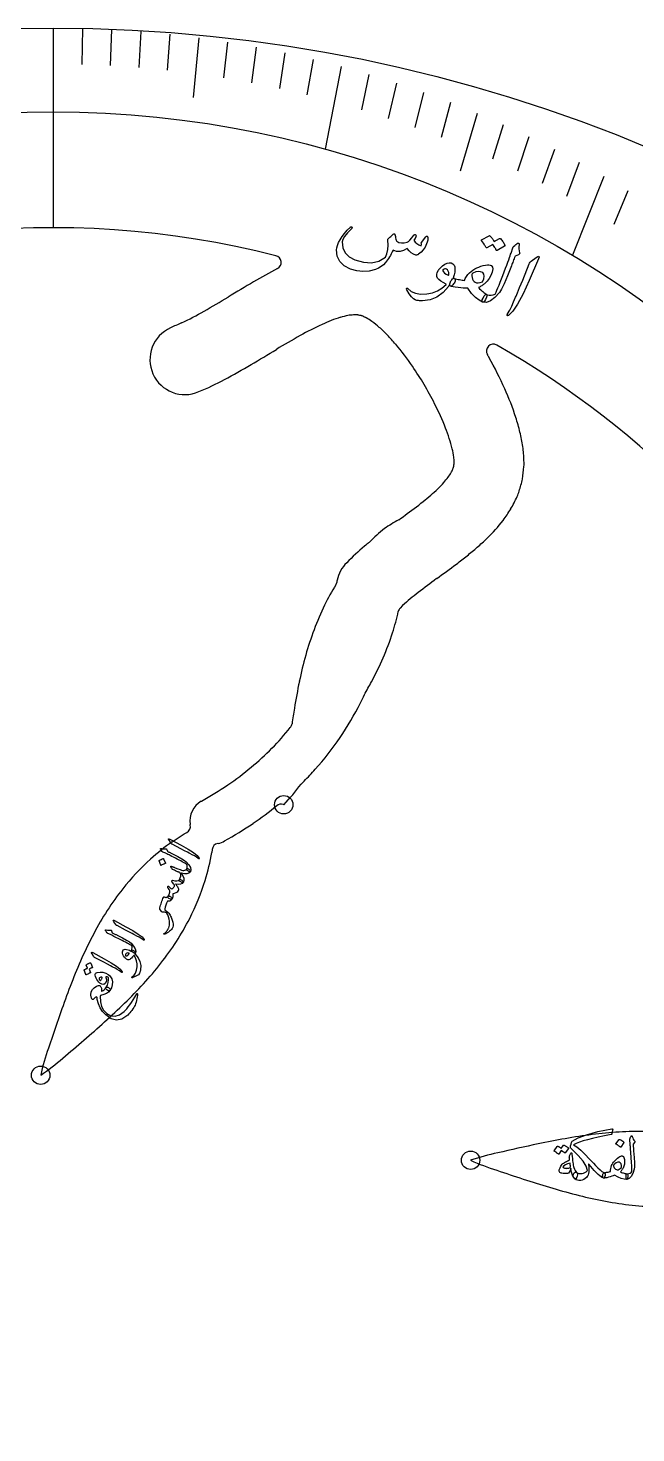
# Model space of a CAD drawing. Header units: millimetres. Extents: x -56 to 56, y -56 to 56.
# Drawn here: x -0.9 to 21.2, y 4.7 to 55.8 of the extents above; entities that cross this region are included whole.
import ezdxf

# ---------------------------------------------------------------- set-up
doc = ezdxf.new("R2010")
doc.units = ezdxf.units.MM
for name, color, linetype in [('CUT_INNER', 6, 'Continuous'), ('CUT_OUTER', 1, 'Continuous'), ('ENGRAVE', 7, 'Continuous'), ('ENGRAVE_FINE', 8, 'Continuous'), ('TEXT', 5, 'Continuous')]:
    doc.layers.add(name, color=color, linetype=linetype)

msp = doc.modelspace()

# ---------------------------------------------------------------- linework, layer by layer
at = {"layer": 'CUT_INNER'}
for points in [[(12.563, 37.932), (12.57, 37.935)], [(11.48, 37.104), (11.501, 37.123)], [(12.702, 34.811), (12.614, 34.724)], [(8.617, 30.38), (8.634, 30.403)], [(9.123, 28.434), (9.032, 28.347), (9.009, 28.322)], [(5.38, 27.701), (5.385, 27.704)], [(8.381, 27.576), (8.372, 27.579), (8.367, 27.581)], [(4.326, 26.231), (4.757, 26.515), (4.765, 26.52), (4.858, 26.572)], [(4.983, 26.837), (4.979, 26.86)], [(5.997, 26.167), (5.978, 26.163)], [(5.777, 25.949), (5.763, 25.843)]]:
    msp.add_lwpolyline(points, dxfattribs=at)
for centre, radius, start, end in [((0, 15.947), 32.599, 75.616, 117.2937), ((8.037, 47.282), 0.25, 298.1714, 75.7617), ((0, 0), 53.626, 274.571, 61.4253), ((17.13, 29.841), 19.419, 117.5274, 120.4566), ((49.827, -25.936), 84.073, 120.39717, 121.13348), ((-14.531, 80.598), 40.392, 299.7061, 301.1432), ((-1.045, 56.919), 13.141, 295.7533, 299.7927), ((7.313, 38.608), 6.996, 112.2446, 115.8348), ((14.599, 34.621), 11.475, 114.8549, 119.3432), ((11.904, 40.478), 5.028, 106.8919, 115.0446), ((11.483, 41.535), 3.895, 101.3901, 105.4823), ((11.085, 43.076), 2.308, 94.2309, 99.2545), ((10.947, 45.083), 0.296, 90.1505, 96.2573), ((10.904, 42.745), 2.635, 86.4053, 89.0902), ((11.056, 45.079), 0.295, 80.0846, 87.4356), ((10.815, 43.876), 1.522, 75.6953, 78.9262), ((11.124, 45.064), 0.295, 69.1811, 76.8461), ((10.364, 43.214), 2.294, 64.5069, 67.8755), ((11.231, 45.016), 0.296, 59.9602, 65.8552), ((8.746, 40.911), 5.094, 56.0932, 58.8742), ((9.093, 41.757), 4.202, 48.9091, 53.5918), ((4.785, 43.748), 1.268, 114.2081, 293.8165), ((24.397, 17.085), 31.563, 119.2489, 121.0622), ((7.553, 40.141), 6.433, 44.4107, 48.0308), ((5.716, 38.508), 8.889, 40.7559, 43.6419), ((-77.179, 185.821), 165.388, 300.67282, 301.04432), ((5.013, 38.004), 9.751, 34.3762, 40.2978), ((15.999, 44.063), 0.25, 60.293, 210.6207), ((13.259, 42.399), 2.956, 28.7696, 31.316), ((0.001, 15.946), 32.6, 356.0411, 60.3602), ((-4.763, 63.708), 23.418, 297.9933, 300.6971), ((3.246, 36.769), 11.906, 26.8718, 34.4823), ((3.889, 37.109), 13.715, 24.0276, 29.304), ((0.956, 52.93), 11.216, 292.7693, 298.0391), ((6.841, 38.406), 10.491, 18.0062, 24.1197), ((5.083, 37.677), 9.857, 21.3327, 26.9891), ((8.837, 39.103), 8.377, 13.8943, 17.6917), ((8.757, 39.088), 5.922, 13.8663, 21.5484), ((10.84, 39.648), 6.302, 8.6136, 13.4611), ((11.195, 39.724), 3.403, 8.1881, 13.3018), ((12.524, 39.948), 4.592, 1.6032, 8.0628), ((13.103, 40.259), 1.506, 342.4499, 345.6498), ((14.274, 39.953), 0.295, 346.794, 354.0744), ((12.508, 39.968), 2.069, 1.9092, 6.6882), ((13.034, 40.111), 1.545, 353.023, 355.982), ((14.281, 40.018), 0.295, 357.0465, 3.7776), ((12.388, 40.169), 4.733, 350.774, 356.2821), ((15.785, 39.993), 1.333, 354.3613, 3.5809), ((11.827, 41.375), 3.162, 318.6418, 323.075), ((12.699, 40.669), 2.042, 324.2115, 329.9951), ((12.331, 40.748), 2.403, 332.7396, 336.078), ((14.255, 39.888), 0.296, 337.1813, 343.6145), ((12.287, 40.505), 4.897, 341.762, 347.0856), ((8.705, 44.613), 7.662, 308.2556, 313.5632), ((11.44, 41.73), 3.688, 313.6472, 318.4771), ((15.661, 39.352), 1.333, 334.6148, 343.4265), ((0.107, 55.453), 21.498, 306.1539, 308.3622), ((12.775, 40.633), 4.497, 322.7468, 329.0363), ((13.38, 40.254), 3.783, 329.231, 337.075), ((15.747, 32.144), 6.606, 118.8106, 124.1548), ((11.296, 39.924), 2.362, 302.6412, 309.241), ((11.701, 41.49), 5.871, 313.9263, 322.4299), ((14.979, 33.832), 4.788, 127.8858, 136.5678), ((16.661, 30.572), 8.337, 129.8324, 135.9483), ((14.602, 33.115), 5.066, 128.0473, 130.3675), ((8.472, 44.9), 10.568, 308.4678, 311.0631), ((10.203, 42.974), 7.979, 310.7786, 314.2805), ((11.561, 35.469), 1.267, 134.7356, 167.9263), ((-21.546, 84.494), 60.258, 306.07953, 306.92655), ((5.475, 48.54), 15.282, 306.9238, 308.7773), ((30.176, 13.493), 27.584, 126.0574, 127.8064), ((16.94, 31.382), 7.869, 147.8721, 154.0322), ((10.062, 35.695), 0.25, 329.1717, 351.1006), ((10.954, 35.588), 0.649, 167.0167, 173.9634), ((18.673, 28.296), 8.837, 127.7169, 132.5087), ((18.693, 30.49), 9.835, 153.83, 159.4895), ((12.789, 34.546), 0.25, 134.5381, 166.9264), ((5.253, 36.137), 7.452, 341.923, 348.1143), ((20.28, 29.9), 11.528, 159.5068, 164.3451), ((2.964, 36.829), 9.843, 336.5773, 342.228), ((23.301, 29.056), 14.665, 164.3535, 168.1874), ((1.408, 37.507), 11.54, 331.7319, 336.5601), ((29.071, 27.849), 20.559, 168.1873, 170.9493), ((-150.453, 122.427), 185.531, 330.68094, 330.84514), ((1.245, 36.269), 11.109, 318.1929, 333.2814), ((5.573, 34.112), 6.274, 333.1119, 336.1768), ((27.447, 27.998), 18.933, 170.6208, 172.3423), ((1.068, 36.417), 9.666, 315.4089, 321.3523), ((8.435, 30.554), 0.25, 322.8368, 352.2483), ((0.637, 36.844), 10.272, 309.6717, 315.3979), ((0.015, 37.596), 11.249, 304.2501, 309.6639), ((1.195, 36.297), 11.165, 315.2376, 318.2608), ((-0.88, 38.921), 12.847, 299.1844, 304.2243), ((2.49, 33.176), 8.127, 316.4483, 323.3259), ((5.807, 26.981), 0.837, 120.689, 188.3689), ((8.284, 27.345), 0.25, 70.7781, 128.2917), ((0.816, 36.473), 11.543, 303.9773, 309.312), ((4.737, 26.791), 0.25, 298.9451, 10.7698), ((-0.732, 38.693), 14.25, 299.2357, 304.1481), ((9.243, 19.288), 8.508, 125.3042, 132.1483), ((6.025, 25.918), 0.25, 100.7698, 172.7686), ((5.805, 26.986), 0.842, 283.1814, 300.1678), ((9.497, 19.007), 8.887, 132.1496, 141.6628), ((-2.181, 27.209), 8.061, 342.8083, 350.2457), ((10.238, 18.416), 9.835, 141.6378, 147.2973), ((-2.868, 27.417), 8.779, 333.1103, 342.8371), ((11.664, 17.504), 11.528, 147.3146, 152.1529), ((-3.374, 27.675), 9.347, 327.1337, 333.0999), ((14.439, 16.041), 14.665, 152.1614, 155.9952), ((-4.387, 28.334), 10.555, 321.8447, 327.1134), ((19.824, 13.643), 20.559, 155.9951, 158.7571), ((-6.21, 29.77), 12.876, 317.4898, 321.8318), ((31.31, 9.173), 32.885, 158.749, 160.4907), ((-9.358, 32.658), 17.148, 314.1947, 317.4858), ((60.672, -1.244), 64.04, 160.47942, 161.82969), ((-15.201, 38.664), 25.527, 311.9664, 314.1987), ((-27.733, 52.583), 44.256, 310.6852, 311.9805), ((-45.88, 73.595), 72.019, 309.93273, 310.73535), ((7.833, 15.89), 8.495, 160.4914, 167.3793), ((-5.243, 24.753), 8.486, 304.3327, 311.2187), ((24.371, -16.938), 32.885, 100.0796, 101.8214), ((22.217, -4.802), 20.559, 97.3258, 100.0878), ((21.465, 1.044), 14.665, 93.492, 97.3259), ((21.273, 4.175), 11.528, 88.6452, 93.4835), ((17.904, 6.597), 8.507, 101.8245, 108.703), ((30.741, -47.435), 64.04, 101.81007, 103.16035), ((18.673, 22.387), 8.486, 245.6628, 252.5494), ((39.263, 82.494), 72.019, 251.26338, 252.066), ((30.75, 56.068), 44.256, 252.0158, 253.3111), ((25.378, 38.126), 25.527, 253.2971, 255.5293), ((23.285, 30.012), 17.148, 255.5254, 258.8164), ((22.456, 25.822), 12.876, 258.8204, 263.1624), ((22.177, 23.517), 10.555, 263.1754, 268.444), ((0, 15.945), 39.854, 257.8885, 345.9388)]:
    msp.add_arc(centre, radius, start, end, dxfattribs=at)
at = {"layer": 'CUT_OUTER'}
msp.add_circle((0, 0), 55.8, dxfattribs=at)
at = {"layer": 'ENGRAVE'}
for points in [[(0, 55.8), (0, 48.546)], [(10.467, 54.401), (9.889, 51.4)], [(20.019, 50.407), (18.881, 47.542)]]:
    msp.add_lwpolyline(points, dxfattribs=at)
for centre, radius in [((0, 15.945), 36.808), ((8.381, 27.576), 0.335), ((-0.457, 17.745), 0.335), ((15.175, 14.655), 0.335)]:
    msp.add_circle(centre, radius, dxfattribs=at)
at = {"layer": 'ENGRAVE_FINE'}
for points in [[(1.062, 55.786), (1.038, 54.48)], [(2.124, 55.743), (2.074, 54.438)], [(3.184, 55.673), (3.109, 54.369)], [(4.24, 55.574), (4.141, 54.271)], [(5.293, 55.447), (5.086, 53.279)], [(6.341, 55.292), (6.192, 53.994)], [(7.383, 55.11), (7.21, 53.814)], [(8.419, 54.901), (8.221, 53.608)], [(9.447, 54.664), (9.224, 53.374)], [(11.477, 54.112), (11.205, 52.83)], [(12.477, 53.797), (12.181, 52.519)], [(13.466, 53.456), (13.146, 52.184)], [(14.443, 53.091), (14.099, 51.824)], [(15.408, 52.701), (14.793, 50.598)], [(16.36, 52.288), (15.967, 51.032)], [(17.297, 51.851), (16.88, 50.602)], [(18.22, 51.392), (17.779, 50.149)], [(19.127, 50.91), (18.663, 49.675)], [(20.894, 49.884), (20.383, 48.665)]]:
    msp.add_lwpolyline(points, dxfattribs=at)
at = {"layer": 'TEXT'}
for points in [[(13.544, 48.218), (13.556, 48.23), (13.567, 48.236), (13.579, 48.239), (13.59, 48.236), (13.604, 48.229), (13.613, 48.219), (13.619, 48.207), (13.622, 48.192), (13.624, 48.144), (13.616, 48.088), (13.599, 48.025), (13.572, 47.955), (13.517, 47.844), (13.45, 47.745), (13.371, 47.658), (13.281, 47.582), (13.254, 47.566), (13.228, 47.556), (13.203, 47.551), (13.178, 47.553), (13.097, 47.581), (13.017, 47.63), (12.94, 47.7), (12.863, 47.792), (12.736, 47.712), (12.608, 47.676), (12.482, 47.683), (12.355, 47.733), (12.324, 47.666), (12.292, 47.602), (12.26, 47.541), (12.226, 47.483), (12.192, 47.429), (12.157, 47.377), (12.121, 47.328), (12.084, 47.281), (12.008, 47.2), (11.921, 47.131), (11.825, 47.074), (11.718, 47.03), (11.486, 46.971), (11.258, 46.953), (11.033, 46.975), (10.812, 47.037), (10.579, 47.156), (10.415, 47.312), (10.32, 47.506), (10.294, 47.74), (10.305, 47.818), (10.331, 47.905), (10.372, 48.003), (10.428, 48.11), (10.5, 48.224), (10.586, 48.339), (10.687, 48.455), (10.803, 48.571), (10.811, 48.578), (10.82, 48.582), (10.829, 48.583), (10.839, 48.581), (10.848, 48.577), (10.856, 48.572), (10.861, 48.565), (10.865, 48.557), (10.866, 48.548), (10.864, 48.538), (10.86, 48.529), (10.853, 48.521), (10.703, 48.365), (10.595, 48.232), (10.531, 48.12), (10.508, 48.032), (10.528, 47.814), (10.611, 47.633), (10.757, 47.488), (10.966, 47.377), (11.281, 47.288), (11.571, 47.274), (11.836, 47.334), (12.079, 47.471), (12.129, 47.602), (12.161, 47.749), (12.175, 47.912), (12.17, 48.09), (12.168, 48.108), (12.168, 48.124), (12.173, 48.136), (12.18, 48.146), (12.211, 48.176), (12.241, 48.204), (12.269, 48.23), (12.296, 48.254), (12.321, 48.276), (12.344, 48.294), (12.364, 48.31), (12.383, 48.324), (12.393, 48.329), (12.401, 48.329), (12.409, 48.325), (12.414, 48.316), (12.417, 48.31), (12.42, 48.3), (12.424, 48.288), (12.428, 48.273), (12.433, 48.255), (12.438, 48.233), (12.442, 48.21), (12.447, 48.183), (12.456, 48.131), (12.466, 48.093), (12.477, 48.067), (12.487, 48.054), (12.57, 48.014), (12.661, 47.995), (12.76, 47.997), (12.868, 48.021), (12.914, 48.047), (12.97, 48.097), (13.036, 48.172), (13.11, 48.271), (13.118, 48.281), (13.127, 48.287), (13.137, 48.291), (13.15, 48.293), (13.161, 48.293), (13.171, 48.29), (13.179, 48.285), (13.186, 48.278), (13.191, 48.253), (13.18, 48.213), (13.154, 48.158), (13.113, 48.088), (13.162, 48.021), (13.222, 47.966), (13.292, 47.922), (13.372, 47.89), (13.381, 47.914), (13.386, 47.935), (13.387, 47.952), (13.384, 47.965), (13.38, 47.978), (13.379, 47.99), (13.381, 48), (13.387, 48.009)], [(16.227, 48.155), (16.233, 48.157), (16.24, 48.156), (16.248, 48.153), (16.256, 48.148), (16.283, 48.12), (16.308, 48.092), (16.331, 48.062), (16.352, 48.032), (16.372, 48.002), (16.391, 47.969), (16.408, 47.936), (16.424, 47.901), (16.425, 47.892), (16.424, 47.884), (16.42, 47.877), (16.412, 47.871), (16.135, 47.714), (16.129, 47.713), (16.123, 47.716), (16.116, 47.723), (16.109, 47.735), (16.105, 47.744), (16.097, 47.758), (16.086, 47.776), (16.072, 47.799), (16.054, 47.826), (16.032, 47.858), (16.007, 47.896), (15.979, 47.938), (15.762, 47.814), (15.754, 47.811), (15.746, 47.813), (15.738, 47.821), (15.731, 47.833), (15.725, 47.844), (15.716, 47.861), (15.702, 47.883), (15.685, 47.911), (15.663, 47.945), (15.637, 47.985), (15.606, 48.032), (15.57, 48.084), (15.568, 48.091), (15.568, 48.097), (15.571, 48.101), (15.576, 48.104), (15.85, 48.256), (15.856, 48.258), (15.863, 48.258), (15.871, 48.255), (15.879, 48.249), (15.903, 48.227), (15.925, 48.204), (15.945, 48.18), (15.964, 48.155), (15.981, 48.129), (15.997, 48.103), (16.012, 48.076), (16.025, 48.048)], [(16.736, 47.866), (16.785, 47.905), (16.823, 47.936), (16.851, 47.959), (16.868, 47.974), (16.881, 47.984), (16.892, 47.989), (16.904, 47.989), (16.916, 47.985), (16.927, 47.977), (16.934, 47.966), (16.937, 47.952), (16.935, 47.935), (16.927, 47.854), (16.928, 47.777), (16.937, 47.704), (16.955, 47.635), (16.959, 47.613), (16.953, 47.595), (16.938, 47.579), (16.913, 47.565), (16.791, 47.507), (16.773, 47.461), (16.756, 47.417), (16.738, 47.373), (16.721, 47.329), (16.705, 47.287), (16.689, 47.245), (16.673, 47.204), (16.658, 47.164), (16.516, 46.793), (16.397, 46.508), (16.302, 46.307), (16.23, 46.191), (16.056, 46.005), (15.895, 45.884), (15.747, 45.829), (15.612, 45.839), (15.609, 45.841), (15.605, 45.843), (15.602, 45.844), (15.599, 45.846), (15.59, 45.873), (15.6, 45.919), (15.627, 45.984), (15.673, 46.069), (15.692, 46.099), (15.713, 46.117), (15.735, 46.124), (15.758, 46.119), (15.844, 46.094), (15.924, 46.089), (15.998, 46.102), (16.066, 46.136), (16.098, 46.202), (16.132, 46.278), (16.169, 46.365), (16.209, 46.461), (16.251, 46.567), (16.296, 46.682), (16.343, 46.806), (16.392, 46.94), (16.442, 47.071), (16.486, 47.188), (16.524, 47.293), (16.558, 47.384), (16.586, 47.463), (16.609, 47.528), (16.628, 47.579), (16.643, 47.617), (16.704, 47.811), (16.712, 47.829), (16.72, 47.844), (16.728, 47.856), (16.736, 47.866)], [(17.556, 47.462), (17.619, 47.502), (17.654, 47.508), (17.664, 47.481), (17.646, 47.42), (17.298, 46.629), (17.081, 46.146), (16.883, 45.773), (16.704, 45.512), (16.547, 45.36), (16.529, 45.351), (16.515, 45.348), (16.507, 45.351), (16.503, 45.361), (16.503, 45.372), (16.506, 45.386), (16.512, 45.402), (16.521, 45.419), (16.595, 45.552), (16.668, 45.696), (16.739, 45.852), (16.808, 46.019), (16.827, 46.062), (16.877, 46.179), (16.957, 46.371), (17.068, 46.637), (17.306, 47.231), (17.321, 47.262), (17.338, 47.288), (17.356, 47.311), (17.377, 47.329)], [(14.368, 46.414), (14.172, 46.187), (13.949, 46.024), (13.698, 45.925), (13.42, 45.888), (13.383, 45.888), (13.348, 45.889), (13.313, 45.891), (13.28, 45.895), (13.248, 45.9), (13.217, 45.906), (13.188, 45.913), (13.161, 45.922), (13.099, 45.961), (13.027, 46.035), (12.945, 46.145), (12.851, 46.289), (12.842, 46.308), (12.839, 46.324), (12.842, 46.337), (12.85, 46.347), (12.861, 46.352), (12.873, 46.352), (12.884, 46.346), (12.896, 46.335), (13.013, 46.23), (13.166, 46.164), (13.356, 46.136), (13.583, 46.145), (13.784, 46.184), (13.967, 46.251), (14.134, 46.349), (14.283, 46.477), (14.286, 46.483), (14.286, 46.488), (14.284, 46.493), (14.281, 46.497), (14.177, 46.554), (14.091, 46.609), (14.024, 46.663), (13.976, 46.715), (13.947, 46.776), (13.943, 46.844), (13.963, 46.919), (14.007, 47.002), (14.014, 47.012), (14.021, 47.023), (14.029, 47.033), (14.037, 47.044), (14.046, 47.055), (14.056, 47.066), (14.066, 47.078), (14.077, 47.09), (14.156, 47.164), (14.236, 47.219), (14.316, 47.255), (14.398, 47.271), (14.473, 47.266), (14.53, 47.239), (14.571, 47.19), (14.595, 47.118), (14.604, 47.029), (14.597, 46.935), (14.575, 46.833), (14.538, 46.726), (14.544, 46.723), (14.55, 46.72), (14.556, 46.718), (14.562, 46.716), (14.568, 46.714), (14.574, 46.712), (14.58, 46.709), (14.586, 46.707), (14.606, 46.692), (14.616, 46.67), (14.616, 46.642), (14.608, 46.607), (14.595, 46.571), (14.577, 46.535), (14.556, 46.501), (14.531, 46.469), (14.506, 46.442), (14.484, 46.424), (14.465, 46.416), (14.45, 46.418), (14.39, 46.446), (14.387, 46.44), (14.383, 46.433), (14.376, 46.425), (14.368, 46.414)], [(14.384, 46.84), (14.378, 46.914), (14.361, 46.972), (14.332, 47.015), (14.293, 47.041), (14.264, 47.046), (14.236, 47.046), (14.21, 47.04), (14.184, 47.029), (14.174, 47.022), (14.168, 47.012), (14.167, 46.998), (14.17, 46.982), (14.189, 46.938), (14.227, 46.897), (14.284, 46.858), (14.36, 46.821), (14.368, 46.819), (14.375, 46.821), (14.381, 46.829), (14.384, 46.84)], [(15.925, 47.175), (15.93, 47.172), (15.934, 47.17), (15.937, 47.167), (15.94, 47.165), (15.943, 47.162), (15.946, 47.16), (15.948, 47.157), (15.951, 47.154), (15.971, 47.108), (15.98, 47.055), (15.976, 46.996), (15.961, 46.931), (15.913, 46.808), (15.85, 46.698), (15.771, 46.599), (15.678, 46.512), (15.654, 46.493), (15.629, 46.474), (15.604, 46.456), (15.577, 46.438), (15.55, 46.42), (15.522, 46.403), (15.493, 46.386), (15.464, 46.37), (15.503, 46.329), (15.541, 46.291), (15.579, 46.256), (15.616, 46.223), (15.652, 46.193), (15.688, 46.165), (15.723, 46.141), (15.758, 46.119), (15.769, 46.107), (15.772, 46.087), (15.767, 46.059), (15.754, 46.022), (15.714, 45.934), (15.676, 45.874), (15.642, 45.842), (15.612, 45.839), (15.481, 45.908), (15.348, 46.015), (15.211, 46.16), (15.07, 46.343), (14.992, 46.345), (14.908, 46.349), (14.816, 46.357), (14.716, 46.368), (14.618, 46.381), (14.54, 46.394), (14.483, 46.407), (14.447, 46.419), (14.431, 46.432), (14.422, 46.452), (14.42, 46.48), (14.424, 46.516), (14.428, 46.535), (14.433, 46.554), (14.44, 46.572), (14.449, 46.589), (14.458, 46.606), (14.468, 46.623), (14.478, 46.639), (14.489, 46.656), (14.514, 46.683), (14.538, 46.701), (14.56, 46.708), (14.582, 46.705), (14.631, 46.692), (14.679, 46.68), (14.726, 46.669), (14.772, 46.659), (14.818, 46.65), (14.863, 46.642), (14.909, 46.634), (14.954, 46.627), (14.982, 46.701), (15.023, 46.773), (15.075, 46.842), (15.138, 46.909), (15.197, 46.959), (15.259, 47.005), (15.325, 47.046), (15.395, 47.083), (15.469, 47.116), (15.548, 47.144), (15.631, 47.167), (15.718, 47.185), (15.784, 47.193), (15.84, 47.194), (15.887, 47.188), (15.925, 47.175)], [(15.614, 46.915), (15.538, 46.948), (15.453, 46.956), (15.36, 46.937), (15.259, 46.892), (15.236, 46.872), (15.223, 46.84), (15.219, 46.794), (15.226, 46.736), (15.242, 46.677), (15.267, 46.628), (15.299, 46.59), (15.338, 46.563), (15.389, 46.547), (15.451, 46.544), (15.523, 46.556), (15.607, 46.581), (15.655, 46.688), (15.673, 46.779), (15.659, 46.855), (15.614, 46.915)], [(4.21, 26.284), (4.191, 26.319), (4.189, 26.338), (4.204, 26.341), (4.236, 26.329), (4.65, 26.101), (4.904, 25.961), (5.098, 25.836), (5.233, 25.727), (5.308, 25.634), (5.312, 25.624), (5.313, 25.616), (5.311, 25.612), (5.306, 25.61), (5.299, 25.611), (5.292, 25.613), (5.284, 25.617), (5.274, 25.622), (5.206, 25.669), (5.13, 25.715), (5.049, 25.761), (4.961, 25.807), (4.939, 25.819), (4.877, 25.852), (4.776, 25.905), (4.637, 25.978), (4.325, 26.138), (4.309, 26.148), (4.296, 26.158), (4.285, 26.169), (4.276, 26.181)], [(3.848, 25.534), (3.847, 25.537), (3.848, 25.541), (3.85, 25.545), (3.853, 25.549), (3.887, 25.571), (3.922, 25.59), (3.958, 25.605), (3.997, 25.616), (4.002, 25.617), (4.005, 25.616), (4.008, 25.613), (4.011, 25.609), (4.081, 25.453), (4.082, 25.448), (4.08, 25.444), (4.075, 25.441), (4.068, 25.438), (4.062, 25.436), (4.053, 25.432), (4.04, 25.427), (4.023, 25.42), (4.004, 25.411), (3.98, 25.401), (3.953, 25.388), (3.923, 25.374), (3.918, 25.372), (3.915, 25.372), (3.913, 25.374), (3.911, 25.377)], [(3.959, 25.879), (3.94, 25.907), (3.925, 25.929), (3.914, 25.946), (3.907, 25.956), (3.902, 25.963), (3.9, 25.97), (3.901, 25.976), (3.903, 25.981), (3.908, 25.987), (3.914, 25.989), (3.922, 25.99), (3.931, 25.988), (3.974, 25.978), (4.015, 25.973), (4.055, 25.973), (4.093, 25.978), (4.105, 25.979), (4.115, 25.974), (4.123, 25.965), (4.129, 25.951), (4.154, 25.883), (4.178, 25.87), (4.201, 25.858), (4.224, 25.846), (4.247, 25.834), (4.269, 25.823), (4.29, 25.812), (4.312, 25.801), (4.332, 25.79), (4.526, 25.691), (4.674, 25.61), (4.778, 25.547), (4.837, 25.501), (4.929, 25.395), (4.985, 25.3), (5.005, 25.216), (4.991, 25.142), (4.989, 25.14), (4.988, 25.139), (4.987, 25.137), (4.986, 25.136), (4.971, 25.132), (4.946, 25.14), (4.912, 25.159), (4.87, 25.189), (4.854, 25.202), (4.846, 25.214), (4.843, 25.227), (4.848, 25.239), (4.867, 25.285), (4.875, 25.328), (4.872, 25.369), (4.858, 25.408), (4.824, 25.43), (4.784, 25.453), (4.739, 25.478), (4.689, 25.505), (4.634, 25.534), (4.574, 25.566), (4.51, 25.599), (4.44, 25.634), (4.372, 25.669), (4.311, 25.7), (4.256, 25.727), (4.209, 25.751), (4.168, 25.771), (4.134, 25.788), (4.107, 25.802), (4.088, 25.812), (3.986, 25.858), (3.977, 25.863), (3.969, 25.869), (3.963, 25.874), (3.959, 25.879)], [(4.333, 25.226), (4.326, 25.231), (4.318, 25.241), (4.308, 25.255), (4.298, 25.273), (4.288, 25.291), (4.28, 25.306), (4.274, 25.318), (4.271, 25.326), (4.271, 25.337), (4.276, 25.342), (4.286, 25.343), (4.302, 25.337), (4.312, 25.333), (4.324, 25.329), (4.338, 25.323), (4.354, 25.317), (4.372, 25.31), (4.391, 25.302), (4.412, 25.294), (4.435, 25.284), (4.531, 25.247), (4.609, 25.218), (4.668, 25.199), (4.709, 25.189), (4.75, 25.187), (4.787, 25.195), (4.819, 25.212), (4.848, 25.239), (4.855, 25.247), (4.864, 25.252), (4.875, 25.255), (4.886, 25.255), (4.899, 25.252), (4.912, 25.246), (4.924, 25.238), (4.936, 25.226), (4.964, 25.195), (4.983, 25.172), (4.992, 25.154), (4.991, 25.142), (4.934, 25.088), (4.86, 25.062), (4.769, 25.062), (4.66, 25.09), (4.656, 25.09), (4.654, 25.09), (4.654, 25.088), (4.656, 25.086), (4.714, 24.991), (4.745, 24.903), (4.75, 24.825), (4.728, 24.754), (4.723, 24.748), (4.715, 24.744), (4.706, 24.744), (4.694, 24.746), (4.679, 24.752), (4.661, 24.759), (4.639, 24.769), (4.613, 24.781), (4.59, 24.795), (4.578, 24.811), (4.576, 24.83), (4.585, 24.851), (4.618, 24.918), (4.634, 24.982), (4.633, 25.043), (4.614, 25.103), (4.609, 25.107), (4.597, 25.113), (4.579, 25.12), (4.553, 25.13), (4.537, 25.136), (4.518, 25.143), (4.496, 25.153), (4.47, 25.164), (4.441, 25.177), (4.408, 25.192), (4.372, 25.208), (4.333, 25.226)], [(4.175, 24.247), (4.209, 24.304), (4.231, 24.357), (4.24, 24.404), (4.236, 24.447), (4.227, 24.471), (4.213, 24.498), (4.195, 24.528), (4.172, 24.56), (4.165, 24.571), (4.161, 24.58), (4.16, 24.588), (4.161, 24.596), (4.164, 24.603), (4.168, 24.609), (4.175, 24.612), (4.182, 24.614), (4.191, 24.613), (4.2, 24.609), (4.208, 24.604), (4.216, 24.595), (4.234, 24.571), (4.25, 24.552), (4.264, 24.539), (4.277, 24.531), (4.298, 24.524), (4.319, 24.526), (4.342, 24.536), (4.365, 24.555), (4.386, 24.578), (4.4, 24.601), (4.406, 24.622), (4.406, 24.643), (4.396, 24.671), (4.377, 24.704), (4.349, 24.742), (4.311, 24.786), (4.306, 24.792), (4.305, 24.799), (4.307, 24.806), (4.312, 24.816), (4.318, 24.823), (4.325, 24.828), (4.332, 24.83), (4.34, 24.829), (4.425, 24.814), (4.494, 24.813), (4.548, 24.826), (4.586, 24.853), (4.595, 24.858), (4.61, 24.859), (4.63, 24.855), (4.655, 24.845), (4.673, 24.836), (4.69, 24.825), (4.705, 24.812), (4.718, 24.798), (4.727, 24.785), (4.731, 24.774), (4.732, 24.764), (4.729, 24.756), (4.684, 24.711), (4.624, 24.686), (4.548, 24.68), (4.457, 24.694), (4.452, 24.695), (4.45, 24.694), (4.45, 24.691), (4.452, 24.686), (4.486, 24.642), (4.513, 24.603), (4.533, 24.569), (4.546, 24.541), (4.551, 24.517), (4.553, 24.495), (4.549, 24.474), (4.54, 24.454), (4.502, 24.404), (4.455, 24.369), (4.402, 24.349), (4.342, 24.343), (4.348, 24.285), (4.346, 24.234), (4.336, 24.189), (4.318, 24.15), (4.31, 24.143), (4.298, 24.139), (4.282, 24.139), (4.263, 24.144), (4.208, 24.165), (4.175, 24.189), (4.164, 24.217), (4.175, 24.247)], [(4.32, 24.153), (4.302, 24.129), (4.284, 24.109), (4.265, 24.093), (4.245, 24.081), (4.236, 24.076), (4.226, 24.073), (4.215, 24.07), (4.204, 24.068), (4.193, 24.067), (4.181, 24.067), (4.169, 24.067), (4.157, 24.067), (4.122, 23.994), (4.093, 23.924), (4.07, 23.859), (4.054, 23.798), (4.053, 23.784), (4.055, 23.771), (4.063, 23.759), (4.074, 23.749), (4.122, 23.711), (4.164, 23.672), (4.199, 23.634), (4.227, 23.595), (4.247, 23.562), (4.265, 23.528), (4.282, 23.493), (4.298, 23.457), (4.312, 23.421), (4.325, 23.383), (4.335, 23.345), (4.344, 23.306), (4.356, 23.235), (4.357, 23.173), (4.347, 23.121), (4.327, 23.079), (4.3, 23.044), (4.268, 23.009), (4.23, 22.976), (4.187, 22.944), (4.165, 22.93), (4.143, 22.916), (4.124, 22.905), (4.106, 22.895), (4.09, 22.886), (4.075, 22.879), (4.061, 22.873), (4.05, 22.868), (4.041, 22.866), (4.034, 22.867), (4.027, 22.87), (4.022, 22.875), (4.019, 22.882), (4.02, 22.888), (4.024, 22.895), (4.032, 22.901), (4.064, 22.924), (4.092, 22.947), (4.114, 22.968), (4.131, 22.989), (4.14, 23), (4.148, 23.012), (4.157, 23.025), (4.165, 23.039), (4.174, 23.054), (4.183, 23.07), (4.192, 23.087), (4.2, 23.104), (4.214, 23.145), (4.223, 23.198), (4.225, 23.264), (4.222, 23.341), (4.211, 23.422), (4.191, 23.499), (4.162, 23.572), (4.124, 23.641), (4.122, 23.644), (4.12, 23.646), (4.117, 23.648), (4.114, 23.648), (4.077, 23.66), (4.042, 23.668), (4.009, 23.672), (3.977, 23.671), (3.96, 23.677), (3.938, 23.696), (3.911, 23.731), (3.879, 23.78), (3.874, 23.791), (3.871, 23.803), (3.871, 23.815), (3.874, 23.827), (3.889, 23.878), (3.904, 23.928), (3.92, 23.977), (3.936, 24.024), (3.952, 24.071), (3.969, 24.117), (3.986, 24.163), (4.004, 24.207), (4.01, 24.218), (4.016, 24.224), (4.024, 24.226), (4.034, 24.224), (4.053, 24.216), (4.071, 24.211), (4.089, 24.208), (4.106, 24.208), (4.123, 24.212), (4.14, 24.22), (4.158, 24.233), (4.177, 24.25), (4.188, 24.258), (4.202, 24.26), (4.218, 24.258), (4.236, 24.252), (4.255, 24.242), (4.273, 24.231), (4.289, 24.217), (4.304, 24.201), (4.315, 24.186), (4.322, 24.173), (4.323, 24.162), (4.32, 24.153)], [(1.953, 22.921), (1.934, 22.949), (1.919, 22.971), (1.908, 22.988), (1.901, 22.998), (1.896, 23.005), (1.894, 23.012), (1.895, 23.018), (1.897, 23.024), (1.902, 23.029), (1.909, 23.032), (1.916, 23.032), (1.925, 23.03), (1.968, 23.02), (2.01, 23.015), (2.049, 23.015), (2.087, 23.02), (2.099, 23.021), (2.109, 23.016), (2.117, 23.007), (2.123, 22.994), (2.148, 22.925), (2.172, 22.913), (2.195, 22.9), (2.218, 22.888), (2.241, 22.877), (2.263, 22.865), (2.284, 22.854), (2.306, 22.843), (2.327, 22.832), (2.52, 22.733), (2.668, 22.652), (2.772, 22.589), (2.832, 22.543), (2.923, 22.437), (2.979, 22.342), (2.999, 22.258), (2.985, 22.184), (2.984, 22.183), (2.982, 22.181), (2.981, 22.179), (2.98, 22.178), (2.965, 22.174), (2.941, 22.182), (2.907, 22.201), (2.864, 22.231), (2.849, 22.244), (2.84, 22.256), (2.837, 22.269), (2.842, 22.281), (2.861, 22.327), (2.869, 22.37), (2.866, 22.412), (2.852, 22.45), (2.818, 22.472), (2.778, 22.495), (2.733, 22.52), (2.683, 22.547), (2.628, 22.576), (2.568, 22.608), (2.504, 22.641), (2.434, 22.676), (2.366, 22.711), (2.305, 22.742), (2.251, 22.769), (2.203, 22.793), (2.162, 22.814), (2.128, 22.83), (2.102, 22.844), (2.082, 22.854), (1.98, 22.9), (1.971, 22.905), (1.964, 22.911), (1.957, 22.916), (1.953, 22.921)], [(2.204, 23.326), (2.185, 23.361), (2.183, 23.38), (2.198, 23.384), (2.23, 23.371), (2.644, 23.143), (2.898, 23.003), (3.092, 22.878), (3.227, 22.77), (3.302, 22.676), (3.307, 22.666), (3.308, 22.658), (3.305, 22.654), (3.3, 22.652), (3.293, 22.653), (3.286, 22.655), (3.278, 22.659), (3.269, 22.664), (3.2, 22.711), (3.125, 22.757), (3.043, 22.803), (2.955, 22.849), (2.933, 22.861), (2.871, 22.894), (2.77, 22.947), (2.631, 23.02), (2.319, 23.181), (2.304, 23.19), (2.29, 23.201), (2.279, 23.212), (2.27, 23.224)], [(1.41, 22.154), (1.391, 22.19), (1.389, 22.209), (1.404, 22.212), (1.436, 22.2), (1.85, 21.972), (2.104, 21.832), (2.298, 21.707), (2.433, 21.598), (2.508, 21.505), (2.512, 21.494), (2.513, 21.487), (2.511, 21.483), (2.506, 21.481), (2.499, 21.481), (2.492, 21.483), (2.483, 21.487), (2.474, 21.493), (2.405, 21.54), (2.33, 21.586), (2.249, 21.632), (2.161, 21.678), (2.138, 21.69), (2.077, 21.723), (1.976, 21.776), (1.836, 21.849), (1.525, 22.009), (1.509, 22.019), (1.496, 22.029), (1.484, 22.04), (1.475, 22.052)], [(2.981, 22.14), (3.086, 22.014), (3.153, 21.878), (3.182, 21.73), (3.173, 21.572), (3.169, 21.551), (3.164, 21.532), (3.159, 21.512), (3.154, 21.494), (3.147, 21.477), (3.141, 21.46), (3.133, 21.444), (3.125, 21.43), (3.097, 21.399), (3.049, 21.366), (2.98, 21.33), (2.89, 21.292), (2.879, 21.289), (2.87, 21.289), (2.863, 21.292), (2.859, 21.297), (2.857, 21.304), (2.858, 21.31), (2.863, 21.316), (2.871, 21.322), (2.941, 21.376), (2.994, 21.455), (3.031, 21.558), (3.05, 21.685), (3.05, 21.799), (3.031, 21.907), (2.994, 22.006), (2.939, 22.099), (2.936, 22.101), (2.933, 22.102), (2.93, 22.101), (2.928, 22.1), (2.887, 22.047), (2.849, 22.005), (2.814, 21.973), (2.78, 21.951), (2.745, 21.941), (2.708, 21.945), (2.669, 21.963), (2.628, 21.994), (2.623, 21.999), (2.619, 22.004), (2.614, 22.009), (2.609, 22.015), (2.604, 22.02), (2.599, 22.026), (2.593, 22.033), (2.588, 22.04), (2.555, 22.09), (2.533, 22.138), (2.521, 22.185), (2.519, 22.23), (2.529, 22.27), (2.548, 22.298), (2.579, 22.316), (2.619, 22.323), (2.668, 22.32), (2.719, 22.308), (2.771, 22.288), (2.826, 22.259), (2.829, 22.262), (2.83, 22.265), (2.832, 22.268), (2.834, 22.271), (2.835, 22.274), (2.837, 22.277), (2.839, 22.281), (2.841, 22.284), (2.851, 22.293), (2.863, 22.297), (2.879, 22.295), (2.897, 22.288), (2.916, 22.277), (2.933, 22.265), (2.95, 22.25), (2.965, 22.234), (2.978, 22.218), (2.986, 22.205), (2.988, 22.194), (2.986, 22.186), (2.965, 22.155), (2.968, 22.153), (2.971, 22.15), (2.976, 22.146), (2.981, 22.14)], [(2.751, 22.185), (2.71, 22.188), (2.678, 22.184), (2.652, 22.172), (2.634, 22.153), (2.629, 22.138), (2.626, 22.123), (2.627, 22.108), (2.63, 22.093), (2.633, 22.086), (2.639, 22.082), (2.646, 22.081), (2.655, 22.081), (2.68, 22.087), (2.706, 22.104), (2.732, 22.132), (2.759, 22.17), (2.761, 22.174), (2.76, 22.178), (2.757, 22.182), (2.751, 22.185)], [(1.199, 21.748), (1.198, 21.751), (1.199, 21.755), (1.201, 21.758), (1.204, 21.762), (1.221, 21.774), (1.238, 21.785), (1.255, 21.795), (1.272, 21.804), (1.29, 21.812), (1.308, 21.819), (1.327, 21.826), (1.346, 21.831), (1.351, 21.831), (1.355, 21.83), (1.359, 21.827), (1.361, 21.823), (1.431, 21.665), (1.431, 21.662), (1.429, 21.659), (1.424, 21.655), (1.418, 21.653), (1.412, 21.651), (1.405, 21.648), (1.394, 21.644), (1.381, 21.638), (1.365, 21.631), (1.347, 21.622), (1.325, 21.612), (1.301, 21.6), (1.353, 21.476), (1.355, 21.471), (1.353, 21.467), (1.348, 21.464), (1.341, 21.461), (1.335, 21.459), (1.325, 21.455), (1.312, 21.45), (1.296, 21.443), (1.276, 21.434), (1.253, 21.424), (1.226, 21.411), (1.196, 21.397), (1.192, 21.396), (1.188, 21.397), (1.186, 21.399), (1.185, 21.402), (1.122, 21.559), (1.121, 21.562), (1.122, 21.566), (1.124, 21.569), (1.127, 21.573), (1.141, 21.584), (1.155, 21.593), (1.169, 21.602), (1.183, 21.61), (1.198, 21.617), (1.213, 21.623), (1.229, 21.628), (1.244, 21.633)], [(1.535, 21.446), (1.544, 21.455), (1.557, 21.464), (1.574, 21.472), (1.595, 21.479), (1.703, 21.496), (1.807, 21.489), (1.906, 21.457), (2.001, 21.401), (2.045, 21.364), (2.081, 21.325), (2.108, 21.285), (2.127, 21.244), (2.149, 21.135), (2.146, 21.028), (2.116, 20.924), (2.061, 20.822), (2.052, 20.814), (2.04, 20.81), (2.024, 20.811), (2.004, 20.817), (1.994, 20.82), (1.984, 20.825), (1.974, 20.831), (1.965, 20.837), (1.956, 20.844), (1.947, 20.851), (1.94, 20.858), (1.932, 20.865), (1.921, 20.879), (1.915, 20.892), (1.914, 20.906), (1.918, 20.919), (1.969, 21.021), (2, 21.117), (2.013, 21.209), (2.006, 21.295), (1.982, 21.308), (1.962, 21.317), (1.946, 21.322), (1.934, 21.323), (1.923, 21.323), (1.915, 21.321), (1.91, 21.318), (1.907, 21.314), (1.906, 21.31), (1.906, 21.307), (1.907, 21.304), (1.908, 21.302), (1.929, 21.265), (1.941, 21.23), (1.942, 21.195), (1.935, 21.163), (1.889, 21.083), (1.834, 21.045), (1.767, 21.049), (1.691, 21.094), (1.653, 21.129), (1.618, 21.171), (1.585, 21.221), (1.556, 21.278), (1.534, 21.332), (1.523, 21.378), (1.523, 21.416), (1.535, 21.446)], [(1.572, 20.98), (1.614, 20.996), (1.65, 21.004), (1.679, 21.002), (1.702, 20.991), (1.72, 20.975), (1.734, 20.956), (1.744, 20.933), (1.752, 20.906), (1.756, 20.879), (1.758, 20.853), (1.757, 20.827), (1.754, 20.803), (1.752, 20.797), (1.754, 20.794), (1.758, 20.794), (1.766, 20.797), (1.812, 20.822), (1.853, 20.85), (1.888, 20.883), (1.918, 20.919), (1.94, 20.941), (1.963, 20.951), (1.987, 20.949), (2.012, 20.934), (2.045, 20.903), (2.065, 20.874), (2.07, 20.847), (2.061, 20.822), (2.011, 20.768), (1.938, 20.72), (1.842, 20.676), (1.723, 20.638), (1.717, 20.635), (1.713, 20.63), (1.71, 20.625), (1.709, 20.617), (1.713, 20.418), (1.754, 20.247), (1.831, 20.104), (1.945, 19.991), (2.098, 19.91), (2.254, 19.895), (2.414, 19.944), (2.578, 20.058), (2.626, 20.105), (2.677, 20.16), (2.73, 20.226), (2.787, 20.301), (2.845, 20.386), (2.906, 20.48), (2.969, 20.584), (3.035, 20.698), (3.039, 20.706), (3.044, 20.711), (3.049, 20.713), (3.054, 20.712), (3.059, 20.709), (3.062, 20.703), (3.064, 20.695), (3.065, 20.684), (3.063, 20.643), (3.056, 20.593), (3.045, 20.534), (3.03, 20.464), (3.013, 20.397), (2.995, 20.34), (2.977, 20.295), (2.959, 20.261), (2.925, 20.206), (2.891, 20.153), (2.856, 20.103), (2.82, 20.056), (2.785, 20.012), (2.749, 19.971), (2.713, 19.934), (2.676, 19.899), (2.493, 19.779), (2.303, 19.746), (2.108, 19.8), (1.907, 19.942), (1.796, 20.061), (1.707, 20.192), (1.642, 20.337), (1.601, 20.496), (1.599, 20.509), (1.597, 20.522), (1.596, 20.533), (1.595, 20.543), (1.595, 20.551), (1.594, 20.559), (1.593, 20.566), (1.592, 20.572), (1.59, 20.582), (1.588, 20.589), (1.584, 20.592), (1.58, 20.591), (1.55, 20.581), (1.522, 20.565), (1.495, 20.543), (1.471, 20.517), (1.455, 20.5), (1.44, 20.492), (1.429, 20.492), (1.419, 20.501), (1.406, 20.522), (1.395, 20.543), (1.387, 20.564), (1.38, 20.585), (1.375, 20.607), (1.371, 20.629), (1.369, 20.65), (1.368, 20.672), (1.383, 20.773), (1.422, 20.857), (1.485, 20.926), (1.572, 20.98)], [(1.671, 21.277), (1.665, 21.258), (1.668, 21.238), (1.681, 21.215), (1.704, 21.192), (1.708, 21.189), (1.711, 21.187), (1.713, 21.187), (1.714, 21.187), (1.729, 21.2), (1.742, 21.215), (1.754, 21.231), (1.763, 21.249), (1.77, 21.265), (1.774, 21.281), (1.774, 21.294), (1.772, 21.306), (1.734, 21.305), (1.705, 21.3), (1.684, 21.291), (1.671, 21.277)], [(20.314, 15.802), (20.32, 15.801), (20.325, 15.8), (20.33, 15.798), (20.333, 15.794), (20.337, 15.789), (20.34, 15.781), (20.34, 15.772), (20.338, 15.761), (20.306, 15.609), (20.304, 15.602), (20.299, 15.596), (20.293, 15.592), (20.285, 15.59), (20.037, 15.543), (19.811, 15.496), (19.607, 15.449), (19.425, 15.403), (19.265, 15.357), (19.128, 15.311), (19.013, 15.266), (18.921, 15.221), (19.042, 15.138), (19.178, 15.023), (19.329, 14.876), (19.496, 14.696), (19.565, 14.621), (19.639, 14.544), (19.717, 14.464), (19.801, 14.381), (19.879, 14.306), (19.942, 14.252), (19.991, 14.217), (20.023, 14.203), (20.057, 14.186), (20.072, 14.154), (20.069, 14.105), (20.047, 14.041), (20.038, 14.024), (20.03, 14.012), (20.022, 14.005), (20.014, 14.003), (19.933, 14.037), (19.818, 14.132), (19.668, 14.288), (19.484, 14.505), (19.473, 14.512), (19.465, 14.514), (19.461, 14.512), (19.46, 14.504), (19.469, 14.399), (19.473, 14.309), (19.472, 14.232), (19.465, 14.17), (19.452, 14.13), (19.434, 14.094), (19.414, 14.062), (19.39, 14.034), (19.341, 13.99), (19.29, 13.957), (19.235, 13.934), (19.177, 13.922), (19.113, 13.918), (19.057, 13.926), (19.009, 13.946), (18.969, 13.976), (18.928, 14.024), (18.905, 14.07), (18.9, 14.114), (18.913, 14.155), (18.941, 14.198), (18.97, 14.222), (18.998, 14.228), (19.027, 14.216), (19.07, 14.191), (19.117, 14.175), (19.169, 14.169), (19.225, 14.173), (19.281, 14.186), (19.332, 14.208), (19.378, 14.239), (19.42, 14.279), (19.379, 14.435), (19.268, 14.619), (19.089, 14.831), (18.84, 15.071), (18.821, 15.093), (18.811, 15.119), (18.807, 15.148), (18.812, 15.181), (18.827, 15.246), (18.842, 15.296), (18.856, 15.33), (18.869, 15.348), (19.079, 15.47), (19.389, 15.585), (19.798, 15.696), (20.307, 15.8), (20.308, 15.8), (20.309, 15.8), (20.309, 15.801), (20.31, 15.801), (20.311, 15.802), (20.312, 15.802), (20.312, 15.802), (20.314, 15.802)], [(20.577, 15.411), (20.58, 15.414), (20.584, 15.415), (20.589, 15.415), (20.595, 15.414), (20.637, 15.395), (20.677, 15.371), (20.714, 15.344), (20.748, 15.313), (20.751, 15.309), (20.753, 15.304), (20.752, 15.3), (20.749, 15.296), (20.637, 15.132), (20.633, 15.128), (20.628, 15.127), (20.622, 15.13), (20.615, 15.135), (20.609, 15.14), (20.599, 15.147), (20.586, 15.157), (20.57, 15.169), (20.549, 15.183), (20.525, 15.2), (20.497, 15.219), (20.464, 15.241), (20.46, 15.244), (20.458, 15.248), (20.458, 15.251), (20.46, 15.254)], [(20.963, 15.425), (20.98, 15.461), (20.993, 15.489), (21.002, 15.51), (21.008, 15.523), (21.012, 15.532), (21.017, 15.538), (21.023, 15.541), (21.031, 15.542), (21.039, 15.54), (21.046, 15.536), (21.051, 15.529), (21.054, 15.519), (21.07, 15.47), (21.09, 15.426), (21.114, 15.387), (21.142, 15.352), (21.149, 15.341), (21.151, 15.329), (21.147, 15.315), (21.137, 15.301), (21.085, 15.235), (21.087, 15.204), (21.088, 15.173), (21.09, 15.143), (21.092, 15.114), (21.094, 15.085), (21.096, 15.057), (21.098, 15.029), (21.1, 15.002), (21.118, 14.752), (21.128, 14.556), (21.128, 14.415), (21.118, 14.329), (21.069, 14.175), (21.008, 14.063), (20.937, 13.991), (20.855, 13.962), (20.853, 13.962), (20.851, 13.962), (20.849, 13.962), (20.846, 13.962), (20.834, 13.975), (20.827, 14.004), (20.825, 14.049), (20.829, 14.11), (20.832, 14.132), (20.839, 14.148), (20.85, 14.158), (20.865, 14.161), (20.922, 14.17), (20.97, 14.188), (21.009, 14.216), (21.039, 14.253), (21.039, 14.3), (21.038, 14.353), (21.036, 14.412), (21.033, 14.478), (21.029, 14.55), (21.023, 14.628), (21.017, 14.712), (21.01, 14.802), (21.004, 14.89), (20.998, 14.97), (20.992, 15.04), (20.987, 15.101), (20.982, 15.154), (20.979, 15.197), (20.976, 15.232), (20.974, 15.258), (20.959, 15.385), (20.959, 15.398), (20.959, 15.409), (20.961, 15.418), (20.963, 15.425)], [(18.557, 15.198), (18.56, 15.201), (18.564, 15.203), (18.569, 15.203), (18.575, 15.202), (18.596, 15.193), (18.617, 15.183), (18.637, 15.172), (18.656, 15.16), (18.675, 15.148), (18.693, 15.134), (18.711, 15.119), (18.728, 15.103), (18.731, 15.098), (18.733, 15.094), (18.732, 15.088), (18.729, 15.083), (18.614, 14.92), (18.611, 14.918), (18.607, 14.918), (18.601, 14.92), (18.595, 14.925), (18.59, 14.929), (18.582, 14.935), (18.572, 14.943), (18.558, 14.953), (18.541, 14.964), (18.521, 14.977), (18.498, 14.992), (18.472, 15.009), (18.381, 14.882), (18.377, 14.878), (18.372, 14.878), (18.366, 14.88), (18.359, 14.886), (18.353, 14.89), (18.343, 14.897), (18.33, 14.907), (18.314, 14.919), (18.294, 14.933), (18.269, 14.95), (18.241, 14.969), (18.208, 14.991), (18.205, 14.994), (18.204, 14.998), (18.204, 15.001), (18.207, 15.004), (18.323, 15.161), (18.326, 15.164), (18.33, 15.165), (18.335, 15.165), (18.341, 15.165), (18.36, 15.158), (18.377, 15.15), (18.395, 15.141), (18.411, 15.131), (18.427, 15.12), (18.442, 15.109), (18.457, 15.097), (18.471, 15.085)], [(19.029, 14.214), (19.048, 14.191), (19.057, 14.16), (19.057, 14.12), (19.047, 14.073), (19.028, 14.02), (19.009, 13.986), (18.99, 13.972), (18.971, 13.976), (18.919, 14.032), (18.876, 14.115), (18.842, 14.226), (18.819, 14.364), (18.79, 14.285), (18.761, 14.227), (18.731, 14.19), (18.7, 14.174), (18.684, 14.172), (18.666, 14.171), (18.648, 14.171), (18.628, 14.171), (18.607, 14.172), (18.585, 14.174), (18.562, 14.176), (18.538, 14.178), (18.496, 14.184), (18.463, 14.191), (18.439, 14.199), (18.424, 14.208), (18.403, 14.233), (18.392, 14.258), (18.388, 14.282), (18.393, 14.305), (18.428, 14.382), (18.458, 14.441), (18.484, 14.483), (18.505, 14.509), (18.533, 14.533), (18.562, 14.555), (18.592, 14.576), (18.624, 14.597), (18.658, 14.616), (18.693, 14.634), (18.731, 14.651), (18.771, 14.667), (18.764, 14.754), (18.763, 14.772), (18.764, 14.788), (18.767, 14.802), (18.772, 14.814), (18.823, 14.912), (18.833, 14.924), (18.843, 14.922), (18.851, 14.908), (18.857, 14.881), (18.866, 14.795), (18.875, 14.716), (18.883, 14.645), (18.891, 14.58), (18.9, 14.523), (18.908, 14.473), (18.917, 14.43), (18.927, 14.395), (18.948, 14.336), (18.972, 14.286), (18.999, 14.245), (19.029, 14.214)], [(20.686, 14.813), (20.689, 14.813), (20.692, 14.813), (20.694, 14.812), (20.697, 14.812), (20.699, 14.811), (20.701, 14.81), (20.703, 14.809), (20.705, 14.808), (20.729, 14.787), (20.747, 14.759), (20.76, 14.724), (20.768, 14.683), (20.773, 14.599), (20.765, 14.519), (20.746, 14.441), (20.715, 14.367), (20.706, 14.35), (20.697, 14.332), (20.686, 14.315), (20.676, 14.298), (20.665, 14.28), (20.653, 14.263), (20.641, 14.246), (20.628, 14.229), (20.661, 14.216), (20.694, 14.204), (20.725, 14.193), (20.755, 14.184), (20.784, 14.176), (20.812, 14.169), (20.839, 14.165), (20.865, 14.161), (20.875, 14.158), (20.882, 14.147), (20.887, 14.129), (20.889, 14.105), (20.889, 14.043), (20.884, 13.999), (20.872, 13.972), (20.855, 13.962), (20.76, 13.967), (20.653, 13.994), (20.535, 14.043), (20.404, 14.113), (20.358, 14.094), (20.307, 14.075), (20.251, 14.057), (20.189, 14.039), (20.128, 14.022), (20.078, 14.011), (20.041, 14.004), (20.016, 14.003), (20.004, 14.007), (19.993, 14.016), (19.985, 14.032), (19.978, 14.054), (19.976, 14.066), (19.975, 14.078), (19.975, 14.091), (19.975, 14.103), (19.977, 14.115), (19.978, 14.127), (19.981, 14.139), (19.983, 14.151), (19.991, 14.174), (20.001, 14.189), (20.012, 14.199), (20.026, 14.203), (20.058, 14.207), (20.089, 14.211), (20.119, 14.217), (20.149, 14.222), (20.178, 14.228), (20.207, 14.235), (20.236, 14.242), (20.264, 14.249), (20.262, 14.299), (20.268, 14.351), (20.281, 14.404), (20.301, 14.459), (20.323, 14.502), (20.347, 14.545), (20.375, 14.585), (20.406, 14.625), (20.44, 14.662), (20.478, 14.698), (20.52, 14.733), (20.565, 14.766), (20.601, 14.788), (20.632, 14.803), (20.661, 14.811), (20.686, 14.813)], [(18.79, 14.553), (18.698, 14.525), (18.624, 14.491), (18.567, 14.449), (18.526, 14.401), (18.543, 14.389), (18.564, 14.379), (18.59, 14.371), (18.62, 14.365), (18.638, 14.364), (18.656, 14.363), (18.674, 14.362), (18.693, 14.363), (18.711, 14.364), (18.73, 14.367), (18.749, 14.371), (18.768, 14.376), (18.79, 14.389), (18.803, 14.413), (18.806, 14.448), (18.8, 14.494), (18.796, 14.516), (18.792, 14.533), (18.79, 14.545), (18.79, 14.553)], [(20.574, 14.583), (20.522, 14.583), (20.471, 14.565), (20.423, 14.531), (20.375, 14.479), (20.367, 14.462), (20.367, 14.44), (20.377, 14.412), (20.395, 14.38), (20.42, 14.35), (20.446, 14.328), (20.475, 14.314), (20.505, 14.308), (20.539, 14.312), (20.575, 14.326), (20.614, 14.352), (20.656, 14.388), (20.656, 14.462), (20.643, 14.52), (20.615, 14.56), (20.574, 14.583)]]:
    msp.add_lwpolyline(points, close=True, dxfattribs=at)

doc.saveas('drawing.dxf')
